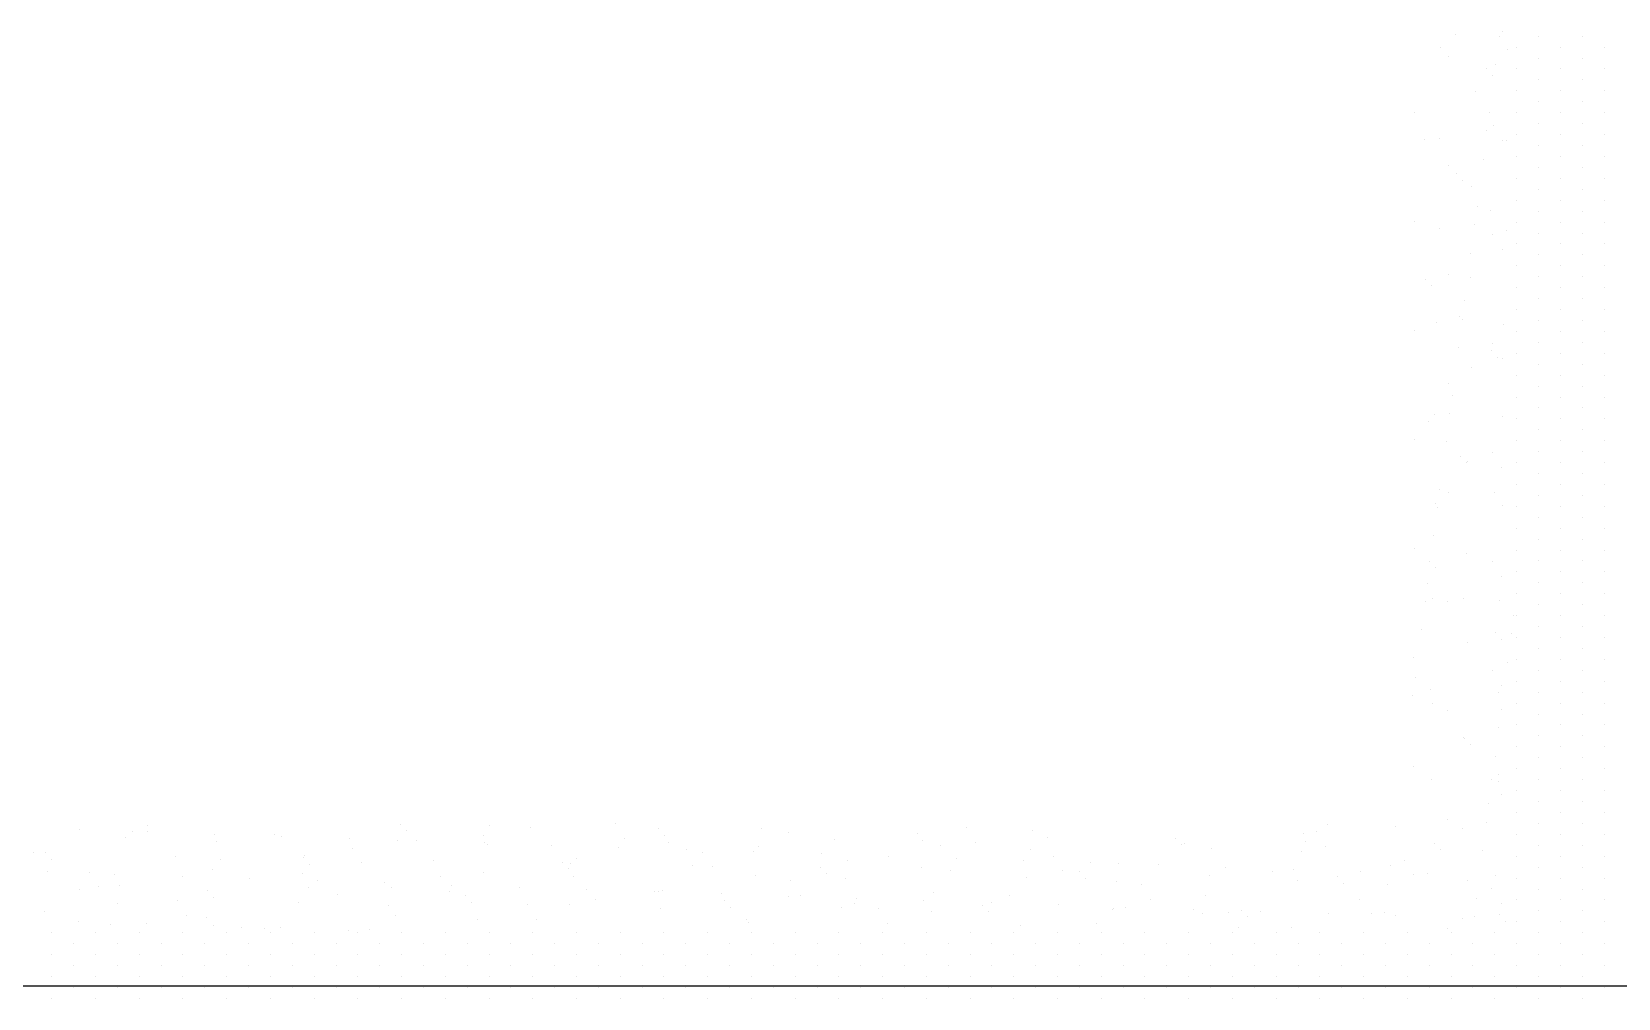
# Model space of a CAD drawing. Header units: millimetres. Extents: x -677 to -23, y -135 to 1112.
# Drawn here: x -194.244 to -193.318, y 844.597 to 845.161 of the extents above; entities that cross this region are included whole.
import ezdxf

# ---------------------------------------------------------------- set-up
doc = ezdxf.new("R2010")
doc.units = ezdxf.units.MM
doc.header["$LTSCALE"] = 20
doc.header["$MEASUREMENT"] = 0
doc.linetypes.add('DASHDOT2', pattern=[0.5, 0.25, -0.125, 0, -0.125])
doc.layers.get('0').update_dxf_attribs({"linetype": 'CONTINUOUS'})
doc.layers.add('AR-ALV', color=5, linetype='CONTINUOUS')
doc.layers.add('COTAS', color=7, linetype='CONTINUOUS')

# ---------------------------------------------------------------- blocks, each defined once
blk = doc.blocks.new('A$C7AFB675E')
at = {"color": 8}
for p, q in [((5.0468, 1.1209), (5.0468, 1.1209)), ((5.0811, 1.1225), (5.0811, 1.1225)), ((5.0362, 1.1115), (5.0362, 1.1115)), ((5.0788, 1.119), (5.0788, 1.119)), ((5.0847, 1.1099), (5.0847, 1.1099)), ((5.0912, 1.1114), (5.0912, 1.1114)), ((5.1069, 1.1193), (5.1069, 1.1193)), ((5.1227, 1.1114), (5.1227, 1.1114)), ((5.1384, 1.1193), (5.1384, 1.1193)), ((5.1542, 1.1114), (5.1542, 1.1114)), ((5.0424, 1.1046), (5.0424, 1.1046)), ((5.0761, 1.0986), (5.0761, 1.0986)), ((5.1069, 1.1035), (5.1069, 1.1035)), ((5.1384, 1.1035), (5.1384, 1.1035)), ((5.0698, 1.0958), (5.0698, 1.0958)), ((5.074, 1.0912), (5.074, 1.0912)), ((5.0912, 1.0957), (5.0912, 1.0957)), ((5.1069, 1.0878), (5.1069, 1.0878)), ((5.1227, 1.0957), (5.1227, 1.0957)), ((5.1384, 1.0878), (5.1384, 1.0878)), ((5.1542, 1.0957), (5.1542, 1.0957)), ((5.0614, 1.0795), (5.0614, 1.0795)), ((5.0912, 1.0799), (5.0912, 1.0799)), ((5.1227, 1.0799), (5.1227, 1.0799)), ((5.1542, 1.0799), (5.1542, 1.0799)), ((5.0179, 1.0644), (5.0179, 1.0644)), ((5.0716, 1.0643), (5.0716, 1.0643)), ((5.0912, 1.0642), (5.0912, 1.0642)), ((5.1069, 1.072), (5.1069, 1.072)), ((5.1227, 1.0642), (5.1227, 1.0642)), ((5.1384, 1.072), (5.1384, 1.072)), ((5.1542, 1.0642), (5.1542, 1.0642)), ((5.0742, 1.0547), (5.0742, 1.0547)), ((5.1069, 1.0563), (5.1069, 1.0563)), ((5.1384, 1.0563), (5.1384, 1.0563)), ((5.0247, 1.0452), (5.0247, 1.0452)), ((5.0353, 1.0455), (5.0353, 1.0455)), ((5.0698, 1.0512), (5.0698, 1.0512)), ((5.081, 1.0441), (5.081, 1.0441)), ((5.0839, 1.0439), (5.0839, 1.0439)), ((5.0912, 1.0484), (5.0912, 1.0484)), ((5.1069, 1.0405), (5.1069, 1.0405)), ((5.1227, 1.0484), (5.1227, 1.0484)), ((5.1384, 1.0405), (5.1384, 1.0405)), ((5.1542, 1.0484), (5.1542, 1.0484)), ((5.0671, 1.0307), (5.0671, 1.0307)), ((5.0912, 1.0327), (5.0912, 1.0327)), ((5.1227, 1.0327), (5.1227, 1.0327)), ((5.1542, 1.0327), (5.1542, 1.0327)), ((5.0423, 1.0262), (5.0423, 1.0262)), ((5.0476, 1.0201), (5.0476, 1.0201)), ((5.1069, 1.0248), (5.1069, 1.0248)), ((5.1384, 1.0248), (5.1384, 1.0248)), ((5.0519, 1.0154), (5.0519, 1.0154)), ((5.0589, 1.0114), (5.0589, 1.0114)), ((5.0912, 1.0169), (5.0912, 1.0169)), ((5.1069, 1.009), (5.1069, 1.009)), ((5.1227, 1.0169), (5.1227, 1.0169)), ((5.1384, 1.009), (5.1384, 1.009)), ((5.1542, 1.0169), (5.1542, 1.0169)), ((5.0626, 0.9965), (5.0626, 0.9965)), ((5.0912, 1.0012), (5.0912, 1.0012)), ((5.1227, 1.0012), (5.1227, 1.0012)), ((5.1542, 1.0012), (5.1542, 1.0012)), ((5.0178, 0.9859), (5.0178, 0.9859)), ((5.0609, 0.9834), (5.0609, 0.9834)), ((5.072, 0.9935), (5.072, 0.9935)), ((5.0912, 0.9854), (5.0912, 0.9854)), ((5.1069, 0.9933), (5.1069, 0.9933)), ((5.1227, 0.9854), (5.1227, 0.9854)), ((5.1384, 0.9933), (5.1384, 0.9933)), ((5.1542, 0.9854), (5.1542, 0.9854)), ((5.0356, 0.981), (5.0356, 0.981)), ((5.0741, 0.9762), (5.0741, 0.9762)), ((5.0842, 0.9794), (5.0842, 0.9794)), ((5.1069, 0.9775), (5.1069, 0.9775)), ((5.1384, 0.9775), (5.1384, 0.9775)), ((5.0582, 0.9629), (5.0582, 0.9629)), ((5.0809, 0.9656), (5.0809, 0.9656)), ((5.0912, 0.9697), (5.0912, 0.9697)), ((5.1069, 0.9618), (5.1069, 0.9618)), ((5.1227, 0.9697), (5.1227, 0.9697)), ((5.1384, 0.9618), (5.1384, 0.9618)), ((5.1542, 0.9697), (5.1542, 0.9697)), ((5.0912, 0.9539), (5.0912, 0.9539)), ((5.1227, 0.9539), (5.1227, 0.9539)), ((5.1542, 0.9539), (5.1542, 0.9539)), ((5.0255, 0.9443), (5.0255, 0.9443)), ((5.0298, 0.9397), (5.0298, 0.9397)), ((5.0421, 0.9477), (5.0421, 0.9477)), ((5.0581, 0.9455), (5.0581, 0.9455)), ((5.0912, 0.9382), (5.0912, 0.9382)), ((5.1069, 0.946), (5.1069, 0.946)), ((5.1227, 0.9382), (5.1227, 0.9382)), ((5.1384, 0.946), (5.1384, 0.946)), ((5.1542, 0.9382), (5.1542, 0.9382)), ((5.0537, 0.9287), (5.0537, 0.9287)), ((5.1069, 0.9303), (5.1069, 0.9303)), ((5.1384, 0.9303), (5.1384, 0.9303)), ((5.0499, 0.9177), (5.0499, 0.9177)), ((5.052, 0.9156), (5.052, 0.9156)), ((5.0912, 0.9224), (5.0912, 0.9224)), ((5.1069, 0.9145), (5.1069, 0.9145)), ((5.1227, 0.9224), (5.1227, 0.9224)), ((5.1384, 0.9145), (5.1384, 0.9145)), ((5.1542, 0.9224), (5.1542, 0.9224)), ((5.0176, 0.9075), (5.0176, 0.9075)), ((5.0332, 0.913), (5.0332, 0.913)), ((5.0817, 0.9114), (5.0817, 0.9114)), ((5.0912, 0.9067), (5.0912, 0.9067)), ((5.1227, 0.9067), (5.1227, 0.9067)), ((5.1542, 0.9067), (5.1542, 0.9067)), ((5.0493, 0.8951), (5.0493, 0.8951)), ((5.0729, 0.8927), (5.0729, 0.8927)), ((5.0739, 0.8977), (5.0739, 0.8977)), ((5.1069, 0.8988), (5.1069, 0.8988)), ((5.1384, 0.8988), (5.1384, 0.8988)), ((5.0584, 0.881), (5.0584, 0.881)), ((5.0771, 0.888), (5.0771, 0.888)), ((5.0807, 0.8871), (5.0807, 0.8871)), ((5.0912, 0.8909), (5.0912, 0.8909)), ((5.1069, 0.883), (5.1069, 0.883)), ((5.1227, 0.8909), (5.1227, 0.8909)), ((5.1384, 0.883), (5.1384, 0.883)), ((5.1542, 0.8909), (5.1542, 0.8909)), ((5.042, 0.8692), (5.042, 0.8692)), ((5.0912, 0.8752), (5.0912, 0.8752)), ((5.1227, 0.8752), (5.1227, 0.8752)), ((5.1542, 0.8752), (5.1542, 0.8752)), ((5.0448, 0.8608), (5.0448, 0.8608)), ((5.0912, 0.8594), (5.0912, 0.8594)), ((5.1069, 0.8673), (5.1069, 0.8673)), ((5.1227, 0.8594), (5.1227, 0.8594)), ((5.1384, 0.8673), (5.1384, 0.8673)), ((5.1542, 0.8594), (5.1542, 0.8594)), ((5.0323, 0.847), (5.0323, 0.847)), ((5.043, 0.8477), (5.043, 0.8477)), ((5.1069, 0.8515), (5.1069, 0.8515)), ((5.1384, 0.8515), (5.1384, 0.8515)), ((5.0278, 0.842), (5.0278, 0.842)), ((5.0809, 0.8454), (5.0809, 0.8454)), ((5.0912, 0.8437), (5.0912, 0.8437)), ((5.1069, 0.8358), (5.1069, 0.8358)), ((5.1227, 0.8437), (5.1227, 0.8437)), ((5.1384, 0.8358), (5.1384, 0.8358)), ((5.1542, 0.8437), (5.1542, 0.8437)), ((5.0175, 0.829), (5.0175, 0.829)), ((5.0403, 0.8272), (5.0403, 0.8272)), ((5.0912, 0.8279), (5.0912, 0.8279)), ((5.1227, 0.8279), (5.1227, 0.8279)), ((5.1542, 0.8279), (5.1542, 0.8279)), ((5.0507, 0.8169), (5.0507, 0.8169)), ((5.055, 0.8123), (5.055, 0.8123)), ((5.056, 0.8129), (5.056, 0.8129)), ((5.0738, 0.8193), (5.0738, 0.8193)), ((5.0912, 0.8122), (5.0912, 0.8122)), ((5.1069, 0.82), (5.1069, 0.82)), ((5.1227, 0.8122), (5.1227, 0.8122)), ((5.1384, 0.82), (5.1384, 0.82)), ((5.1542, 0.8122), (5.1542, 0.8122)), ((5.0806, 0.8086), (5.0806, 0.8086)), ((5.1069, 0.8043), (5.1069, 0.8043)), ((5.1384, 0.8043), (5.1384, 0.8043)), ((5.0358, 0.793), (5.0358, 0.793)), ((5.0418, 0.7907), (5.0418, 0.7907)), ((5.0751, 0.7903), (5.0751, 0.7903)), ((5.0912, 0.7964), (5.0912, 0.7964)), ((5.1227, 0.7964), (5.1227, 0.7964)), ((5.1542, 0.7964), (5.1542, 0.7964)), ((5.0326, 0.7825), (5.0326, 0.7825)), ((5.0341, 0.7799), (5.0341, 0.7799)), ((5.0812, 0.781), (5.0812, 0.781)), ((5.0912, 0.7807), (5.0912, 0.7807)), ((5.1069, 0.7885), (5.1069, 0.7885)), ((5.1227, 0.7807), (5.1227, 0.7807)), ((5.1384, 0.7885), (5.1384, 0.7885)), ((5.1542, 0.7807), (5.1542, 0.7807)), ((5.1069, 0.7728), (5.1069, 0.7728)), ((5.1384, 0.7728), (5.1384, 0.7728)), ((5.0314, 0.7594), (5.0314, 0.7594)), ((5.0912, 0.7649), (5.0912, 0.7649)), ((5.1069, 0.757), (5.1069, 0.757)), ((5.1227, 0.7649), (5.1227, 0.7649)), ((5.1384, 0.757), (5.1384, 0.757)), ((5.1542, 0.7649), (5.1542, 0.7649)), ((5.0173, 0.7505), (5.0173, 0.7505)), ((5.0551, 0.747), (5.0551, 0.747)), ((5.0912, 0.7492), (5.0912, 0.7492)), ((5.1227, 0.7492), (5.1227, 0.7492)), ((5.1542, 0.7492), (5.1542, 0.7492)), ((5.0286, 0.7412), (5.0286, 0.7412)), ((5.0329, 0.7365), (5.0329, 0.7365)), ((5.0737, 0.7408), (5.0737, 0.7408)), ((5.0912, 0.7334), (5.0912, 0.7334)), ((5.1069, 0.7413), (5.1069, 0.7413)), ((5.1227, 0.7334), (5.1227, 0.7334)), ((5.1384, 0.7413), (5.1384, 0.7413)), ((5.1542, 0.7334), (5.1542, 0.7334)), ((5.0269, 0.7252), (5.0269, 0.7252)), ((5.0804, 0.7302), (5.0804, 0.7302)), ((5.1069, 0.7255), (5.1069, 0.7255)), ((5.1384, 0.7255), (5.1384, 0.7255)), ((5.0252, 0.7121), (5.0252, 0.7121)), ((5.0302, 0.7145), (5.0302, 0.7145)), ((5.0417, 0.7123), (5.0417, 0.7123)), ((5.053, 0.7146), (5.053, 0.7146)), ((5.0787, 0.7129), (5.0787, 0.7129)), ((5.0912, 0.7177), (5.0912, 0.7177)), ((5.1069, 0.7098), (5.1069, 0.7098)), ((5.1227, 0.7177), (5.1227, 0.7177)), ((5.1384, 0.7098), (5.1384, 0.7098)), ((5.1542, 0.7177), (5.1542, 0.7177)), ((5.0891, 0.7019), (5.0891, 0.7019)), ((5.0912, 0.7019), (5.0912, 0.7019)), ((5.1227, 0.7019), (5.1227, 0.7019)), ((5.1542, 0.7019), (5.1542, 0.7019)), ((5.0225, 0.6916), (5.0225, 0.6916)), ((5.0759, 0.6895), (5.0759, 0.6895)), ((5.0874, 0.6888), (5.0874, 0.6888)), ((5.0912, 0.6862), (5.0912, 0.6862)), ((5.1069, 0.694), (5.1069, 0.694)), ((5.1227, 0.6862), (5.1227, 0.6862)), ((5.1384, 0.694), (5.1384, 0.694)), ((5.1542, 0.6862), (5.1542, 0.6862)), ((5.0554, 0.6825), (5.0554, 0.6825)), ((5.0802, 0.6849), (5.0802, 0.6849)), ((5.1069, 0.6783), (5.1069, 0.6783)), ((5.1384, 0.6783), (5.1384, 0.6783)), ((5.0172, 0.672), (5.0172, 0.672)), ((5.0847, 0.6683), (5.0847, 0.6683)), ((5.0912, 0.6704), (5.0912, 0.6704)), ((5.1227, 0.6704), (5.1227, 0.6704)), ((5.1542, 0.6704), (5.1542, 0.6704)), ((5.018, 0.6573), (5.018, 0.6573)), ((5.0735, 0.6623), (5.0735, 0.6623)), ((5.0803, 0.6517), (5.0803, 0.6517)), ((5.0912, 0.6547), (5.0912, 0.6547)), ((5.1069, 0.6625), (5.1069, 0.6625)), ((5.1227, 0.6547), (5.1227, 0.6547)), ((5.1384, 0.6625), (5.1384, 0.6625)), ((5.1542, 0.6547), (5.1542, 0.6547)), ((5.0162, 0.6442), (5.0162, 0.6442)), ((5.0293, 0.6485), (5.0293, 0.6485)), ((5.0779, 0.6469), (5.0779, 0.6469)), ((5.1069, 0.6468), (5.1069, 0.6468)), ((5.1384, 0.6468), (5.1384, 0.6468)), ((5.0308, 0.6388), (5.0308, 0.6388)), ((5.0416, 0.6338), (5.0416, 0.6338)), ((5.0802, 0.6341), (5.0802, 0.6341)), ((5.0912, 0.6389), (5.0912, 0.6389)), ((5.1069, 0.631), (5.1069, 0.631)), ((5.1227, 0.6389), (5.1227, 0.6389)), ((5.1384, 0.631), (5.1384, 0.631)), ((5.1542, 0.6389), (5.1542, 0.6389)), ((5.0784, 0.621), (5.0784, 0.621)), ((5.0912, 0.6232), (5.0912, 0.6232)), ((5.1227, 0.6232), (5.1227, 0.6232)), ((5.1542, 0.6232), (5.1542, 0.6232)), ((5.053, 0.6144), (5.053, 0.6144)), ((5.0538, 0.6137), (5.0538, 0.6137)), ((5.0581, 0.6091), (5.0581, 0.6091)), ((5.0912, 0.6074), (5.0912, 0.6074)), ((5.1069, 0.6153), (5.1069, 0.6153)), ((5.1227, 0.6074), (5.1227, 0.6074)), ((5.1384, 0.6153), (5.1384, 0.6153)), ((5.1542, 0.6074), (5.1542, 0.6074)), ((5.0757, 0.6005), (5.0757, 0.6005)), ((5.1069, 0.5995), (5.1069, 0.5995)), ((5.1384, 0.5995), (5.1384, 0.5995)), ((5.017, 0.5936), (5.017, 0.5936)), ((5.0297, 0.584), (5.0297, 0.584)), ((5.0734, 0.5838), (5.0734, 0.5838)), ((5.0782, 0.5872), (5.0782, 0.5872)), ((5.0912, 0.5917), (5.0912, 0.5917)), ((5.1069, 0.5838), (5.1069, 0.5838)), ((5.1227, 0.5917), (5.1227, 0.5917)), ((5.1384, 0.5838), (5.1384, 0.5838)), ((5.1542, 0.5917), (5.1542, 0.5917)), ((5.0782, 0.5825), (5.0782, 0.5825)), ((5.0801, 0.5732), (5.0801, 0.5732)), ((5.0912, 0.5759), (5.0912, 0.5759)), ((5.1227, 0.5759), (5.1227, 0.5759)), ((5.1542, 0.5759), (5.1542, 0.5759)), ((5.0712, 0.5663), (5.0712, 0.5663)), ((5.0912, 0.5602), (5.0912, 0.5602)), ((5.1069, 0.568), (5.1069, 0.568)), ((5.1227, 0.5602), (5.1227, 0.5602)), ((5.1384, 0.568), (5.1384, 0.568)), ((5.1542, 0.5602), (5.1542, 0.5602)), ((4.1049, 0.5506), (4.1049, 0.5506)), ((4.2868, 0.5518), (4.2868, 0.5518)), ((4.3514, 0.5505), (4.3514, 0.5505)), ((4.3806, 0.5493), (4.3806, 0.5493)), ((4.4419, 0.5519), (4.4419, 0.5519)), ((4.5469, 0.5486), (4.5469, 0.5486)), ((4.6945, 0.549), (4.6945, 0.549)), ((4.955, 0.5516), (4.955, 0.5516)), ((5.0036, 0.5501), (5.0036, 0.5501)), ((5.0414, 0.5553), (5.0414, 0.5553)), ((5.0695, 0.5532), (5.0695, 0.5532)), ((5.1069, 0.5523), (5.1069, 0.5523)), ((5.1384, 0.5523), (5.1384, 0.5523)), ((4.0561, 0.5477), (4.0561, 0.5477)), ((4.0893, 0.542), (4.0893, 0.542)), ((4.0943, 0.5467), (4.0943, 0.5467)), ((4.1046, 0.5461), (4.1046, 0.5461)), ((4.1532, 0.5446), (4.1532, 0.5446)), ((4.1542, 0.5393), (4.1542, 0.5393)), ((4.1961, 0.5442), (4.1961, 0.5442)), ((4.2017, 0.543), (4.2017, 0.543)), ((4.2503, 0.5414), (4.2503, 0.5414)), ((4.2848, 0.5401), (4.2848, 0.5401)), ((4.2911, 0.5471), (4.2911, 0.5471)), ((4.2989, 0.5398), (4.2989, 0.5398)), ((4.3468, 0.5437), (4.3468, 0.5437)), ((4.3474, 0.5382), (4.3474, 0.5382)), ((4.3497, 0.5374), (4.3497, 0.5374)), ((4.4487, 0.5413), (4.4487, 0.5413)), ((4.473, 0.5483), (4.473, 0.5483)), ((4.4773, 0.5437), (4.4773, 0.5437)), ((4.4803, 0.5383), (4.4803, 0.5383)), ((4.5668, 0.5459), (4.5668, 0.5459)), ((4.5994, 0.5408), (4.5994, 0.5408)), ((4.6593, 0.5449), (4.6593, 0.5449)), ((4.6635, 0.5402), (4.6635, 0.5402)), ((4.7012, 0.5384), (4.7012, 0.5384)), ((4.7424, 0.5468), (4.7424, 0.5468)), ((4.7531, 0.5424), (4.7531, 0.5424)), ((4.8455, 0.5414), (4.8455, 0.5414)), ((4.852, 0.5379), (4.852, 0.5379)), ((4.9379, 0.5449), (4.9379, 0.5449)), ((4.9393, 0.539), (4.9393, 0.539)), ((4.947, 0.5461), (4.947, 0.5461)), ((5.0317, 0.538), (5.0317, 0.538)), ((5.0521, 0.5485), (5.0521, 0.5485)), ((5.0912, 0.5444), (5.0912, 0.5444)), ((5.1227, 0.5444), (5.1227, 0.5444)), ((5.1542, 0.5444), (5.1542, 0.5444)), ((4.0226, 0.531), (4.0226, 0.531)), ((4.0312, 0.5311), (4.0312, 0.5311)), ((4.0354, 0.5265), (4.0354, 0.5265)), ((4.1249, 0.5286), (4.1249, 0.5286)), ((4.1574, 0.5263), (4.1574, 0.5263)), ((4.2174, 0.5277), (4.2174, 0.5277)), ((4.2181, 0.5292), (4.2181, 0.5292)), ((4.2525, 0.5345), (4.2525, 0.5345)), ((4.396, 0.5366), (4.396, 0.5366)), ((4.4136, 0.5273), (4.4136, 0.5273)), ((4.4445, 0.535), (4.4445, 0.535)), ((4.4931, 0.5334), (4.4931, 0.5334)), ((4.505, 0.5316), (4.505, 0.5316)), ((4.5416, 0.5319), (4.5416, 0.5319)), ((4.5452, 0.5355), (4.5452, 0.5355)), ((4.5902, 0.5303), (4.5902, 0.5303)), ((4.6388, 0.5287), (4.6388, 0.5287)), ((4.6758, 0.5364), (4.6758, 0.5364)), ((4.6873, 0.5271), (4.6873, 0.5271)), ((4.7407, 0.5337), (4.7407, 0.5337)), ((4.7576, 0.5286), (4.7576, 0.5286)), ((4.8497, 0.5368), (4.8497, 0.5368)), ((4.8713, 0.5345), (4.8713, 0.5345)), ((4.9362, 0.5318), (4.9362, 0.5318)), ((4.9538, 0.5354), (4.9538, 0.5354)), ((5.036, 0.5334), (5.036, 0.5334)), ((5.0668, 0.5327), (5.0668, 0.5327)), ((5.0912, 0.5287), (5.0912, 0.5287)), ((5.1069, 0.5365), (5.1069, 0.5365)), ((5.1227, 0.5287), (5.1227, 0.5287)), ((5.1384, 0.5365), (5.1384, 0.5365)), ((5.1542, 0.5287), (5.1542, 0.5287)), ((4.0328, 0.5173), (4.0328, 0.5173)), ((4.063, 0.5171), (4.063, 0.5171)), ((4.0813, 0.5158), (4.0813, 0.5158)), ((4.1515, 0.5188), (4.1515, 0.5188)), ((4.2164, 0.516), (4.2164, 0.516)), ((4.2216, 0.523), (4.2216, 0.523)), ((4.2592, 0.5239), (4.2592, 0.5239)), ((4.3112, 0.5252), (4.3112, 0.5252)), ((4.347, 0.5169), (4.347, 0.5169)), ((4.4036, 0.5242), (4.4036, 0.5242)), ((4.4079, 0.5196), (4.4079, 0.5196)), ((4.4099, 0.5234), (4.4099, 0.5234)), ((4.4974, 0.5218), (4.4974, 0.5218)), ((4.5118, 0.5209), (4.5118, 0.5209)), ((4.5425, 0.515), (4.5425, 0.515)), ((4.5898, 0.5208), (4.5898, 0.5208)), ((4.5941, 0.5161), (4.5941, 0.5161)), ((4.6091, 0.5254), (4.6091, 0.5254)), ((4.6625, 0.5205), (4.6625, 0.5205)), ((4.6836, 0.5183), (4.6836, 0.5183)), ((4.7359, 0.5255), (4.7359, 0.5255)), ((4.7643, 0.518), (4.7643, 0.518)), ((4.776, 0.5173), (4.776, 0.5173)), ((4.7844, 0.5239), (4.7844, 0.5239)), ((4.8046, 0.5235), (4.8046, 0.5235)), ((4.833, 0.5223), (4.833, 0.5223)), ((4.8698, 0.5149), (4.8698, 0.5149)), ((4.8815, 0.5207), (4.8815, 0.5207)), ((4.9151, 0.5175), (4.9151, 0.5175)), ((4.9301, 0.5192), (4.9301, 0.5192)), ((4.9786, 0.5176), (4.9786, 0.5176)), ((5.0001, 0.5217), (5.0001, 0.5217)), ((5.0101, 0.5257), (5.0101, 0.5257)), ((5.0169, 0.5151), (5.0169, 0.5151)), ((5.0272, 0.516), (5.0272, 0.516)), ((5.0758, 0.5144), (5.0758, 0.5144)), ((5.1069, 0.5208), (5.1069, 0.5208)), ((5.1384, 0.5208), (5.1384, 0.5208)), ((4.0555, 0.5045), (4.0555, 0.5045)), ((4.0698, 0.5065), (4.0698, 0.5065)), ((4.0848, 0.5078), (4.0848, 0.5078)), ((4.1299, 0.5142), (4.1299, 0.5142)), ((4.1479, 0.5036), (4.1479, 0.5036)), ((4.1784, 0.5126), (4.1784, 0.5126)), ((4.2205, 0.506), (4.2205, 0.506)), ((4.227, 0.511), (4.227, 0.511)), ((4.2755, 0.5094), (4.2755, 0.5094)), ((4.2803, 0.5059), (4.2803, 0.5059)), ((4.3156, 0.5142), (4.3156, 0.5142)), ((4.3223, 0.5035), (4.3223, 0.5035)), ((4.3241, 0.5078), (4.3241, 0.5078)), ((4.3727, 0.5062), (4.3727, 0.5062)), ((4.4119, 0.5142), (4.4119, 0.5142)), ((4.4212, 0.5046), (4.4212, 0.5046)), ((4.4698, 0.5031), (4.4698, 0.5031)), ((4.4731, 0.503), (4.4731, 0.503)), ((4.4758, 0.504), (4.4758, 0.504)), ((4.5681, 0.5112), (4.5681, 0.5112)), ((4.6074, 0.5123), (4.6074, 0.5123)), ((4.738, 0.5132), (4.738, 0.5132)), ((4.7803, 0.5127), (4.7803, 0.5127)), ((4.8029, 0.5104), (4.8029, 0.5104)), ((4.8207, 0.5083), (4.8207, 0.5083)), ((4.9335, 0.5113), (4.9335, 0.5113)), ((4.9623, 0.5139), (4.9623, 0.5139)), ((4.9665, 0.5092), (4.9665, 0.5092)), ((4.9984, 0.5086), (4.9984, 0.5086)), ((5.0561, 0.5114), (5.0561, 0.5114)), ((5.0732, 0.5054), (5.0732, 0.5054)), ((5.0912, 0.5129), (5.0912, 0.5129)), ((5.1069, 0.505), (5.1069, 0.505)), ((5.1227, 0.5129), (5.1227, 0.5129)), ((5.1384, 0.505), (5.1384, 0.505)), ((5.1542, 0.5129), (5.1542, 0.5129)), ((4.0831, 0.4947), (4.0831, 0.4947)), ((4.1261, 0.4967), (4.1261, 0.4967)), ((4.1522, 0.4989), (4.1522, 0.4989)), ((4.2137, 0.4955), (4.2137, 0.4955)), ((4.2417, 0.5011), (4.2417, 0.5011)), ((4.2786, 0.4928), (4.2786, 0.4928)), ((4.3342, 0.5001), (4.3342, 0.5001)), ((4.3384, 0.4955), (4.3384, 0.4955)), ((4.3787, 0.4938), (4.3787, 0.4938)), ((4.4092, 0.4937), (4.4092, 0.4937)), ((4.4279, 0.4977), (4.4279, 0.4977)), ((4.5183, 0.5015), (4.5183, 0.5015)), ((4.5204, 0.4967), (4.5204, 0.4967)), ((4.5246, 0.492), (4.5246, 0.492)), ((4.5669, 0.4999), (4.5669, 0.4999)), ((4.5749, 0.5006), (4.5749, 0.5006)), ((4.6047, 0.4918), (4.6047, 0.4918)), ((4.6142, 0.4942), (4.6142, 0.4942)), ((4.6154, 0.4983), (4.6154, 0.4983)), ((4.664, 0.4967), (4.664, 0.4967)), ((4.6713, 0.5022), (4.6713, 0.5022)), ((4.7066, 0.4932), (4.7066, 0.4932)), ((4.7125, 0.4951), (4.7125, 0.4951)), ((4.7256, 0.5001), (4.7256, 0.5001)), ((4.7611, 0.4935), (4.7611, 0.4935)), ((4.8097, 0.4919), (4.8097, 0.4919)), ((4.8274, 0.4977), (4.8274, 0.4977)), ((4.8668, 0.5003), (4.8668, 0.5003)), ((4.9782, 0.4972), (4.9782, 0.4972)), ((5.0623, 0.4984), (5.0623, 0.4984)), ((5.08, 0.4947), (5.08, 0.4947)), ((5.0912, 0.4972), (5.0912, 0.4972)), ((5.1227, 0.4972), (5.1227, 0.4972)), ((5.1542, 0.4972), (5.1542, 0.4972)), ((4.031, 0.4886), (4.031, 0.4886)), ((4.0552, 0.4818), (4.0552, 0.4818)), ((4.1038, 0.4802), (4.1038, 0.4802)), ((4.1329, 0.4861), (4.1329, 0.4861)), ((4.147, 0.4846), (4.147, 0.4846)), ((4.2836, 0.4856), (4.2836, 0.4856)), ((4.3425, 0.4827), (4.3425, 0.4827)), ((4.3854, 0.4832), (4.3854, 0.4832)), ((4.4741, 0.4909), (4.4741, 0.4909)), ((4.5362, 0.4827), (4.5362, 0.4827)), ((4.538, 0.4808), (4.538, 0.4808)), ((4.6312, 0.4909), (4.6312, 0.4909)), ((4.638, 0.4802), (4.638, 0.4802)), ((4.6696, 0.4891), (4.6696, 0.4891)), ((4.7109, 0.4886), (4.7109, 0.4886)), ((4.8002, 0.4899), (4.8002, 0.4899)), ((4.8004, 0.4908), (4.8004, 0.4908)), ((4.8582, 0.4904), (4.8582, 0.4904)), ((4.8651, 0.4872), (4.8651, 0.4872)), ((4.8838, 0.4879), (4.8838, 0.4879)), ((4.8928, 0.4898), (4.8928, 0.4898)), ((4.8971, 0.4851), (4.8971, 0.4851)), ((4.9068, 0.4888), (4.9068, 0.4888)), ((4.9553, 0.4872), (4.9553, 0.4872)), ((4.9866, 0.4873), (4.9866, 0.4873)), ((4.9957, 0.4881), (4.9957, 0.4881)), ((5.0039, 0.4856), (5.0039, 0.4856)), ((5.0524, 0.484), (5.0524, 0.484)), ((5.0606, 0.4853), (5.0606, 0.4853)), ((5.079, 0.4863), (5.079, 0.4863)), ((5.0833, 0.4817), (5.0833, 0.4817)), ((5.0912, 0.4814), (5.0912, 0.4814)), ((5.1069, 0.4893), (5.1069, 0.4893)), ((5.1227, 0.4814), (5.1227, 0.4814)), ((5.1384, 0.4893), (5.1384, 0.4893)), ((5.1542, 0.4814), (5.1542, 0.4814)), ((4.0359, 0.4735), (4.0359, 0.4735)), ((4.0674, 0.4735), (4.0674, 0.4735)), ((4.0785, 0.4795), (4.0785, 0.4795)), ((4.0989, 0.4735), (4.0989, 0.4735)), ((4.1304, 0.4735), (4.1304, 0.4735)), ((4.1524, 0.4786), (4.1524, 0.4786)), ((4.1619, 0.4735), (4.1619, 0.4735)), ((4.1723, 0.477), (4.1723, 0.477)), ((4.1892, 0.4764), (4.1892, 0.4764)), ((4.1934, 0.4735), (4.1934, 0.4735)), ((4.2009, 0.477), (4.2009, 0.477)), ((4.2249, 0.4735), (4.2249, 0.4735)), ((4.2495, 0.4754), (4.2495, 0.4754)), ((4.2564, 0.4735), (4.2564, 0.4735)), ((4.2647, 0.476), (4.2647, 0.476)), ((4.2879, 0.4735), (4.2879, 0.4735)), ((4.3194, 0.4735), (4.3194, 0.4735)), ((4.3509, 0.4735), (4.3509, 0.4735)), ((4.3824, 0.4735), (4.3824, 0.4735)), ((4.4139, 0.4735), (4.4139, 0.4735)), ((4.4454, 0.4735), (4.4454, 0.4735)), ((4.4769, 0.4735), (4.4769, 0.4735)), ((4.5084, 0.4735), (4.5084, 0.4735)), ((4.5399, 0.4735), (4.5399, 0.4735)), ((4.5714, 0.4735), (4.5714, 0.4735)), ((4.6029, 0.4735), (4.6029, 0.4735)), ((4.6344, 0.4735), (4.6344, 0.4735)), ((4.6659, 0.4735), (4.6659, 0.4735)), ((4.6974, 0.4735), (4.6974, 0.4735)), ((4.7289, 0.4735), (4.7289, 0.4735)), ((4.7335, 0.4789), (4.7335, 0.4789)), ((4.7604, 0.4735), (4.7604, 0.4735)), ((4.7887, 0.4798), (4.7887, 0.4798)), ((4.7919, 0.4735), (4.7919, 0.4735)), ((4.8234, 0.4735), (4.8234, 0.4735)), ((4.8549, 0.4735), (4.8549, 0.4735)), ((4.8864, 0.4735), (4.8864, 0.4735)), ((4.8905, 0.4773), (4.8905, 0.4773)), ((4.9179, 0.4735), (4.9179, 0.4735)), ((4.929, 0.4771), (4.929, 0.4771)), ((4.9494, 0.4735), (4.9494, 0.4735)), ((4.9809, 0.4735), (4.9809, 0.4735)), ((5.0124, 0.4735), (5.0124, 0.4735)), ((5.0413, 0.4768), (5.0413, 0.4768)), ((5.0439, 0.4735), (5.0439, 0.4735)), ((5.0754, 0.4735), (5.0754, 0.4735)), ((5.1069, 0.4735), (5.1069, 0.4735)), ((5.1384, 0.4735), (5.1384, 0.4735)), ((4.0359, 0.4578), (4.0359, 0.4578)), ((4.0517, 0.4657), (4.0517, 0.4657)), ((4.0674, 0.4578), (4.0674, 0.4578)), ((4.0832, 0.4657), (4.0832, 0.4657)), ((4.0989, 0.4578), (4.0989, 0.4578)), ((4.1147, 0.4657), (4.1147, 0.4657)), ((4.1304, 0.4578), (4.1304, 0.4578)), ((4.1462, 0.4657), (4.1462, 0.4657)), ((4.1619, 0.4578), (4.1619, 0.4578)), ((4.1777, 0.4657), (4.1777, 0.4657)), ((4.1934, 0.4578), (4.1934, 0.4578)), ((4.2092, 0.4657), (4.2092, 0.4657)), ((4.2249, 0.4578), (4.2249, 0.4578)), ((4.2407, 0.4657), (4.2407, 0.4657)), ((4.2564, 0.4578), (4.2564, 0.4578)), ((4.2722, 0.4657), (4.2722, 0.4657)), ((4.2879, 0.4578), (4.2879, 0.4578)), ((4.3037, 0.4657), (4.3037, 0.4657)), ((4.3194, 0.4578), (4.3194, 0.4578)), ((4.3352, 0.4657), (4.3352, 0.4657)), ((4.3509, 0.4578), (4.3509, 0.4578)), ((4.3667, 0.4657), (4.3667, 0.4657)), ((4.3824, 0.4578), (4.3824, 0.4578)), ((4.3982, 0.4657), (4.3982, 0.4657)), ((4.4139, 0.4578), (4.4139, 0.4578)), ((4.4297, 0.4657), (4.4297, 0.4657)), ((4.4454, 0.4578), (4.4454, 0.4578)), ((4.4612, 0.4657), (4.4612, 0.4657)), ((4.4769, 0.4578), (4.4769, 0.4578)), ((4.4927, 0.4657), (4.4927, 0.4657)), ((4.5084, 0.4578), (4.5084, 0.4578)), ((4.5242, 0.4657), (4.5242, 0.4657)), ((4.5399, 0.4578), (4.5399, 0.4578)), ((4.5557, 0.4657), (4.5557, 0.4657)), ((4.5714, 0.4578), (4.5714, 0.4578)), ((4.5872, 0.4657), (4.5872, 0.4657)), ((4.6029, 0.4578), (4.6029, 0.4578)), ((4.6187, 0.4657), (4.6187, 0.4657)), ((4.6344, 0.4578), (4.6344, 0.4578)), ((4.6502, 0.4657), (4.6502, 0.4657)), ((4.6659, 0.4578), (4.6659, 0.4578)), ((4.6817, 0.4657), (4.6817, 0.4657)), ((4.6974, 0.4578), (4.6974, 0.4578)), ((4.7132, 0.4657), (4.7132, 0.4657)), ((4.7289, 0.4578), (4.7289, 0.4578)), ((4.7447, 0.4657), (4.7447, 0.4657)), ((4.7604, 0.4578), (4.7604, 0.4578)), ((4.7762, 0.4657), (4.7762, 0.4657)), ((4.7919, 0.4578), (4.7919, 0.4578)), ((4.8077, 0.4657), (4.8077, 0.4657)), ((4.8234, 0.4578), (4.8234, 0.4578)), ((4.8392, 0.4657), (4.8392, 0.4657)), ((4.8549, 0.4578), (4.8549, 0.4578)), ((4.8707, 0.4657), (4.8707, 0.4657)), ((4.8864, 0.4578), (4.8864, 0.4578)), ((4.9022, 0.4657), (4.9022, 0.4657)), ((4.9179, 0.4578), (4.9179, 0.4578)), ((4.9337, 0.4657), (4.9337, 0.4657)), ((4.9494, 0.4578), (4.9494, 0.4578)), ((4.9652, 0.4657), (4.9652, 0.4657)), ((4.9809, 0.4578), (4.9809, 0.4578)), ((4.9967, 0.4657), (4.9967, 0.4657)), ((5.0124, 0.4578), (5.0124, 0.4578)), ((5.0282, 0.4657), (5.0282, 0.4657)), ((5.0439, 0.4578), (5.0439, 0.4578)), ((5.0597, 0.4657), (5.0597, 0.4657)), ((5.0754, 0.4578), (5.0754, 0.4578)), ((5.0912, 0.4657), (5.0912, 0.4657)), ((5.1069, 0.4578), (5.1069, 0.4578)), ((5.1227, 0.4657), (5.1227, 0.4657)), ((5.1384, 0.4578), (5.1384, 0.4578)), ((5.1542, 0.4657), (5.1542, 0.4657)), ((4.0517, 0.4499), (4.0517, 0.4499)), ((4.0832, 0.4499), (4.0832, 0.4499)), ((4.1147, 0.4499), (4.1147, 0.4499)), ((4.1462, 0.4499), (4.1462, 0.4499)), ((4.1777, 0.4499), (4.1777, 0.4499)), ((4.2092, 0.4499), (4.2092, 0.4499)), ((4.2407, 0.4499), (4.2407, 0.4499)), ((4.2722, 0.4499), (4.2722, 0.4499)), ((4.3037, 0.4499), (4.3037, 0.4499)), ((4.3352, 0.4499), (4.3352, 0.4499)), ((4.3667, 0.4499), (4.3667, 0.4499)), ((4.3982, 0.4499), (4.3982, 0.4499)), ((4.4297, 0.4499), (4.4297, 0.4499)), ((4.4612, 0.4499), (4.4612, 0.4499)), ((4.4927, 0.4499), (4.4927, 0.4499)), ((4.5242, 0.4499), (4.5242, 0.4499)), ((4.5557, 0.4499), (4.5557, 0.4499)), ((4.5872, 0.4499), (4.5872, 0.4499)), ((4.6187, 0.4499), (4.6187, 0.4499)), ((4.6502, 0.4499), (4.6502, 0.4499)), ((4.6817, 0.4499), (4.6817, 0.4499)), ((4.7132, 0.4499), (4.7132, 0.4499)), ((4.7447, 0.4499), (4.7447, 0.4499)), ((4.7762, 0.4499), (4.7762, 0.4499)), ((4.8077, 0.4499), (4.8077, 0.4499)), ((4.8392, 0.4499), (4.8392, 0.4499)), ((4.8707, 0.4499), (4.8707, 0.4499)), ((4.9022, 0.4499), (4.9022, 0.4499)), ((4.9337, 0.4499), (4.9337, 0.4499)), ((4.9652, 0.4499), (4.9652, 0.4499)), ((4.9967, 0.4499), (4.9967, 0.4499)), ((5.0282, 0.4499), (5.0282, 0.4499)), ((5.0597, 0.4499), (5.0597, 0.4499)), ((5.0912, 0.4499), (5.0912, 0.4499)), ((5.1227, 0.4499), (5.1227, 0.4499)), ((5.1542, 0.4499), (5.1542, 0.4499)), ((4.0359, 0.442), (4.0359, 0.442)), ((4.0674, 0.442), (4.0674, 0.442)), ((4.0989, 0.442), (4.0989, 0.442)), ((4.1304, 0.442), (4.1304, 0.442)), ((4.1619, 0.442), (4.1619, 0.442)), ((4.1934, 0.442), (4.1934, 0.442)), ((4.2249, 0.442), (4.2249, 0.442)), ((4.2564, 0.442), (4.2564, 0.442)), ((4.2879, 0.442), (4.2879, 0.442)), ((4.3194, 0.442), (4.3194, 0.442)), ((4.3509, 0.442), (4.3509, 0.442)), ((4.3824, 0.442), (4.3824, 0.442)), ((4.4139, 0.442), (4.4139, 0.442)), ((4.4454, 0.442), (4.4454, 0.442)), ((4.4769, 0.442), (4.4769, 0.442)), ((4.5084, 0.442), (4.5084, 0.442)), ((4.5399, 0.442), (4.5399, 0.442)), ((4.5714, 0.442), (4.5714, 0.442)), ((4.6029, 0.442), (4.6029, 0.442)), ((4.6344, 0.442), (4.6344, 0.442)), ((4.6659, 0.442), (4.6659, 0.442)), ((4.6974, 0.442), (4.6974, 0.442)), ((4.7289, 0.442), (4.7289, 0.442)), ((4.7604, 0.442), (4.7604, 0.442)), ((4.7919, 0.442), (4.7919, 0.442)), ((4.8234, 0.442), (4.8234, 0.442)), ((4.8549, 0.442), (4.8549, 0.442)), ((4.8864, 0.442), (4.8864, 0.442)), ((4.9179, 0.442), (4.9179, 0.442)), ((4.9494, 0.442), (4.9494, 0.442)), ((4.9809, 0.442), (4.9809, 0.442)), ((5.0124, 0.442), (5.0124, 0.442)), ((5.0439, 0.442), (5.0439, 0.442)), ((5.0754, 0.442), (5.0754, 0.442)), ((5.1069, 0.442), (5.1069, 0.442)), ((5.1384, 0.442), (5.1384, 0.442)), ((4.0359, 0.4263), (4.0359, 0.4263)), ((4.0517, 0.4342), (4.0517, 0.4342)), ((4.0674, 0.4263), (4.0674, 0.4263)), ((4.0832, 0.4342), (4.0832, 0.4342)), ((4.0989, 0.4263), (4.0989, 0.4263)), ((4.1147, 0.4342), (4.1147, 0.4342)), ((4.1304, 0.4263), (4.1304, 0.4263)), ((4.1462, 0.4342), (4.1462, 0.4342)), ((4.1619, 0.4263), (4.1619, 0.4263)), ((4.1777, 0.4342), (4.1777, 0.4342)), ((4.1934, 0.4263), (4.1934, 0.4263)), ((4.2092, 0.4342), (4.2092, 0.4342)), ((4.2249, 0.4263), (4.2249, 0.4263)), ((4.2407, 0.4342), (4.2407, 0.4342)), ((4.2564, 0.4263), (4.2564, 0.4263)), ((4.2722, 0.4342), (4.2722, 0.4342)), ((4.2879, 0.4263), (4.2879, 0.4263)), ((4.3037, 0.4342), (4.3037, 0.4342)), ((4.3194, 0.4263), (4.3194, 0.4263)), ((4.3352, 0.4342), (4.3352, 0.4342)), ((4.3509, 0.4263), (4.3509, 0.4263)), ((4.3667, 0.4342), (4.3667, 0.4342)), ((4.3824, 0.4263), (4.3824, 0.4263)), ((4.3982, 0.4342), (4.3982, 0.4342)), ((4.4139, 0.4263), (4.4139, 0.4263)), ((4.4297, 0.4342), (4.4297, 0.4342)), ((4.4454, 0.4263), (4.4454, 0.4263)), ((4.4612, 0.4342), (4.4612, 0.4342)), ((4.4769, 0.4263), (4.4769, 0.4263)), ((4.4927, 0.4342), (4.4927, 0.4342)), ((4.5084, 0.4263), (4.5084, 0.4263)), ((4.5242, 0.4342), (4.5242, 0.4342)), ((4.5399, 0.4263), (4.5399, 0.4263)), ((4.5557, 0.4342), (4.5557, 0.4342)), ((4.5714, 0.4263), (4.5714, 0.4263)), ((4.5872, 0.4342), (4.5872, 0.4342)), ((4.6029, 0.4263), (4.6029, 0.4263)), ((4.6187, 0.4342), (4.6187, 0.4342)), ((4.6344, 0.4263), (4.6344, 0.4263)), ((4.6502, 0.4342), (4.6502, 0.4342)), ((4.6659, 0.4263), (4.6659, 0.4263)), ((4.6817, 0.4342), (4.6817, 0.4342)), ((4.6974, 0.4263), (4.6974, 0.4263)), ((4.7132, 0.4342), (4.7132, 0.4342)), ((4.7289, 0.4263), (4.7289, 0.4263)), ((4.7447, 0.4342), (4.7447, 0.4342)), ((4.7604, 0.4263), (4.7604, 0.4263)), ((4.7762, 0.4342), (4.7762, 0.4342)), ((4.7919, 0.4263), (4.7919, 0.4263)), ((4.8077, 0.4342), (4.8077, 0.4342)), ((4.8234, 0.4263), (4.8234, 0.4263)), ((4.8392, 0.4342), (4.8392, 0.4342)), ((4.8549, 0.4263), (4.8549, 0.4263)), ((4.8707, 0.4342), (4.8707, 0.4342)), ((4.8864, 0.4263), (4.8864, 0.4263)), ((4.9022, 0.4342), (4.9022, 0.4342)), ((4.9179, 0.4263), (4.9179, 0.4263)), ((4.9337, 0.4342), (4.9337, 0.4342)), ((4.9494, 0.4263), (4.9494, 0.4263)), ((4.9652, 0.4342), (4.9652, 0.4342)), ((4.9809, 0.4263), (4.9809, 0.4263)), ((4.9967, 0.4342), (4.9967, 0.4342)), ((5.0124, 0.4263), (5.0124, 0.4263)), ((5.0282, 0.4342), (5.0282, 0.4342)), ((5.0439, 0.4263), (5.0439, 0.4263)), ((5.0597, 0.4342), (5.0597, 0.4342)), ((5.0754, 0.4263), (5.0754, 0.4263)), ((5.0912, 0.4342), (5.0912, 0.4342)), ((5.1069, 0.4263), (5.1069, 0.4263)), ((5.1227, 0.4342), (5.1227, 0.4342)), ((5.1384, 0.4263), (5.1384, 0.4263)), ((5.1542, 0.4342), (5.1542, 0.4342))]:
    blk.add_line(p, q, dxfattribs=at)

msp = doc.modelspace()

# ---------------------------------------------------------------- linework, layer by layer
at = {"layer": 'AR-ALV', "color": 2, "linetype": 'DASHDOT2'}
msp.add_line((-180.16977, 844.60438), (-209.60382, 844.60438), dxfattribs=at)

# ---------------------------------------------------------------- block references
at = {"layer": 'COTAS', "ltscale": 0.35, "xscale": 0.81, "yscale": 0.81, "zscale": 0.81}
msp.add_blockref('A$C7AFB675E', (-197.50108, 844.25203), dxfattribs=at)

doc.saveas('drawing.dxf')
